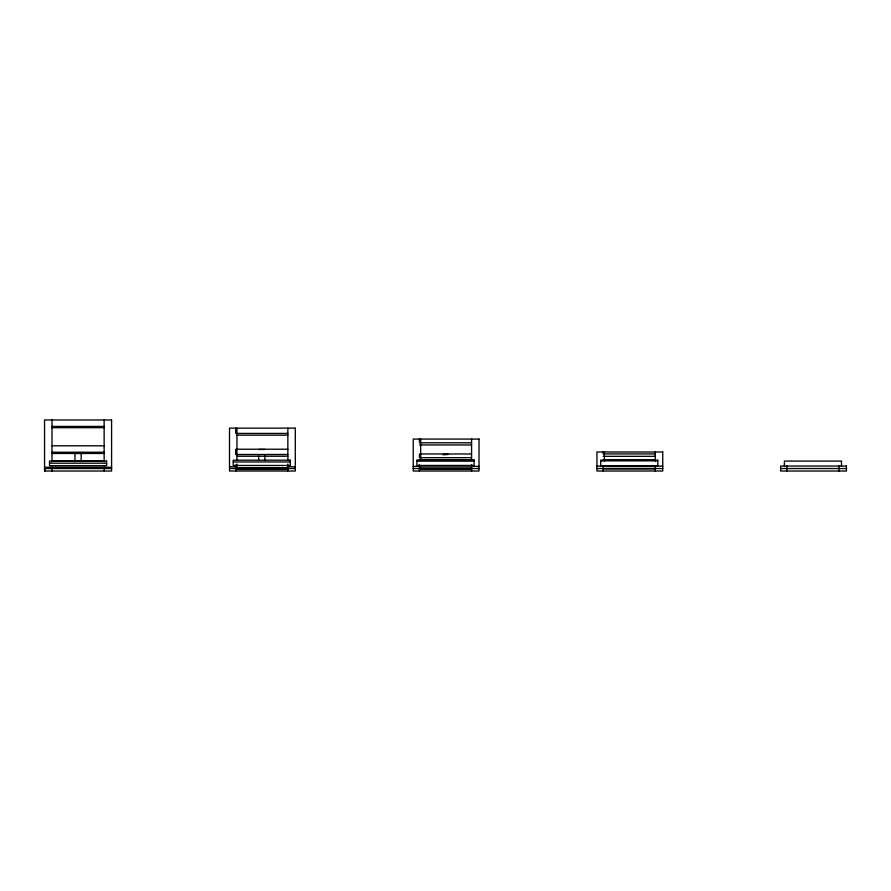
<?xml version="1.0" encoding="UTF-8"?>
<svg xmlns="http://www.w3.org/2000/svg" width="891" height="891" viewBox="0 0 891 891"><rect width="100%" height="100%" fill="white"/><g stroke="black" fill="none" stroke-linecap="round" stroke-linejoin="round"><path stroke-width="1.34" d="M52.001 426.433L104.136 426.433M52.001 427.68L104.136 427.68M287.849 433.416L235.714 433.416L235.714 428.148M237.084 435.176L287.849 435.176M471.573 442.794L419.427 442.794L419.427 439.074M419.427 444.943L471.573 444.943M52.001 445.79L104.136 445.79M287.849 449.22L235.714 449.22L235.714 454.488L287.849 454.488M258.68 449.454L264.883 449.454M52.001 452.238L104.136 452.238M52.001 453.474L104.136 453.474M471.573 453.965L419.427 453.965L419.427 457.696L471.573 457.696M655.286 453.92L603.151 453.92L603.151 451.993M237.084 456.237L287.849 456.237M603.151 456.326L655.286 456.326M419.427 459.845L471.573 459.845L471.573 439.074M603.151 459.711L655.286 459.711M52.001 460.836L104.136 460.836M600.668 460.859L657.77 460.859M416.955 461.148L474.045 461.148M233.23 461.95L290.332 461.95M49.517 463.197L106.619 463.197M596.948 466.127L604.388 466.127M662.737 466.127L655.286 466.127L655.286 471.016M413.224 466.383L420.675 466.383M471.573 466.383L479.013 466.383M655.286 466.45L603.151 466.45L603.151 471.016M229.51 466.773L236.961 466.773L236.961 464.011M287.849 466.773L295.3 466.773M419.427 466.995L471.573 466.995M44.55 467.285L111.587 467.285M235.714 467.652L287.849 467.652M44.55 468.532L111.587 468.532M229.51 468.532L295.3 468.532M413.224 468.532L479.013 468.532M596.948 468.532L662.737 468.532M780.661 468.532L846.45 468.532M603.151 468.855L655.286 468.855M419.427 469.156L471.573 469.156M235.714 469.412L287.849 469.412M841.483 466.049L841.483 461.081L784.381 461.081L784.381 466.049M838.999 466.049L838.999 471.016M786.864 466.049L786.864 471.016M655.286 451.993L655.286 460.992M604.388 451.993L604.388 460.992M471.573 464.523L471.573 471.016M420.675 439.074L420.675 459.556M419.427 464.523L419.427 471.016M287.849 428.148L287.849 460.257M287.849 464.011L287.849 471.016M264.883 455.813L264.883 460.279M258.68 455.813L258.68 460.279M236.961 428.148L236.961 460.257M235.714 465.024L235.714 471.016M104.136 419.984L104.136 461.727M104.136 467.285L104.136 471.016M81.17 452.639L81.17 461.571M74.967 452.639L74.967 461.571M52.001 419.984L52.001 461.727M52.001 467.285L52.001 471.016M44.962 468.532L44.962 471.016M111.587 419.984L44.55 419.984L44.55 471.016L111.587 471.016L111.587 419.984M295.3 428.148L229.51 428.148L229.51 471.016L295.3 471.016L295.3 428.148M479.013 439.074L413.224 439.074L413.224 471.016L479.013 471.016L479.013 439.074M662.737 451.993L596.948 451.993L596.948 471.016L662.737 471.016L662.737 451.993M447.984 454.399L443.016 454.577L447.984 454.399M474.045 459.912L416.955 459.912L416.955 465.447L474.045 465.447L474.045 459.912M290.332 460.19L233.23 460.19L233.23 465.458L290.332 465.458L290.332 460.19M657.77 460.213L600.668 460.213L600.668 465.648L657.77 465.648L657.77 460.213M106.619 461.048L49.517 461.048L49.517 465.681L106.619 465.681L106.619 461.048M846.45 466.049L780.661 466.049L780.661 471.016L846.45 471.016L846.45 466.049"/></g></svg>
